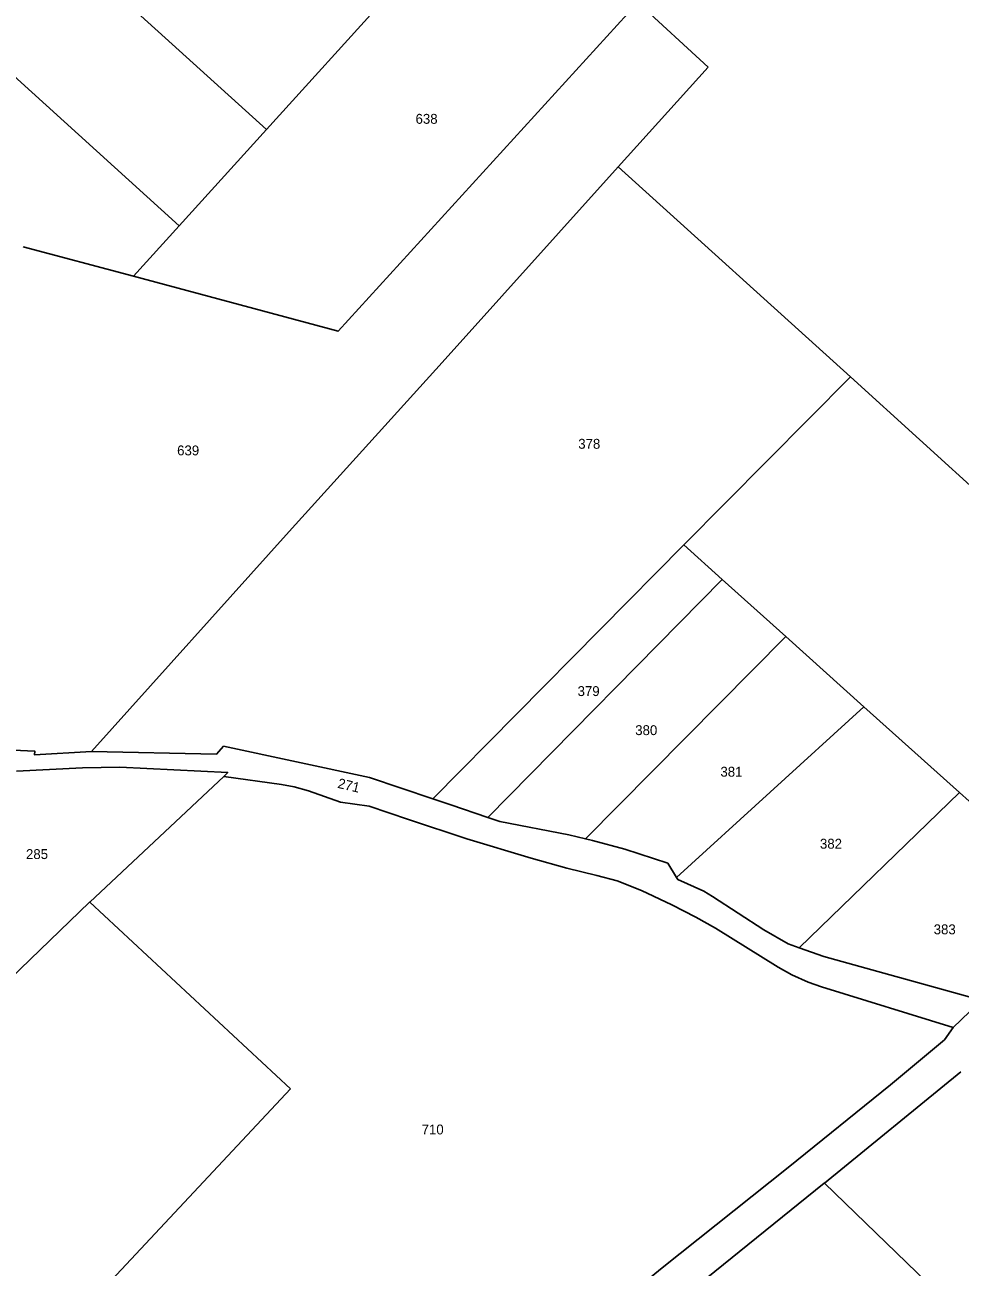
# Model space of a CAD drawing. Extents: x 191922 to 199923, y 328959 to 333350.
# Drawn here: x 194117.2 to 194372.6, y 331172.1 to 331511.5 of the extents above; entities that cross this region are included whole.
import ezdxf

# ---------------------------------------------------------------- set-up
doc = ezdxf.new("R2010")
doc.units = 0
for name, color, linetype in [('enkelbestemming', 7, 'Continuous'), ('Level 11', 7, 'Continuous'), ('Level 14', 7, 'Continuous'), ('Level 6', 7, 'Continuous')]:
    doc.layers.add(name, color=color, linetype=linetype)

msp = doc.modelspace()

# ---------------------------------------------------------------- linework, layer by layer
at = {"layer": 'Level 11'}
for p, q in [((194284.55, 331517.57), (194303.78, 331499.94)), ((194284.55, 331517.57), (194303.78, 331499.94)), ((194303.78, 331499.94), (194279.18, 331472.66)), ((194303.78, 331499.94), (194279.18, 331472.66)), ((194279.18, 331472.66), (194231.17, 331419.26)), ((194279.18, 331472.66), (194231.17, 331419.26))]:
    msp.add_line(p, q, dxfattribs=at)
for points in [[(194231.17, 331419.26), (194189.37, 331373.08), (194135.4, 331312.91)], [(194231.17, 331419.26), (194189.37, 331373.08), (194135.4, 331312.91)], [(194135.4, 331312.91), (194169.53, 331312.26), (194171.46, 331314.38), (194211.33, 331305.86), (194228.59, 331300.06)], [(194135.4, 331312.91), (194169.53, 331312.26), (194171.46, 331314.38), (194211.33, 331305.86), (194228.59, 331300.06)], [(194228.59, 331300.06), (194233.55, 331298.39), (194243.65, 331294.93)], [(194228.59, 331300.06), (194233.55, 331298.39), (194243.65, 331294.93)], [(194243.65, 331294.93), (194246.92, 331293.81), (194265.71, 331290.21), (194270.26, 331289.11)], [(194243.65, 331294.93), (194246.92, 331293.81), (194265.71, 331290.21), (194270.26, 331289.11)], [(194270.26, 331289.11), (194272.21, 331288.64), (194281.01, 331286.27), (194292.78, 331282.46), (194295.19, 331278.52)], [(194270.26, 331289.11), (194272.21, 331288.64), (194281.01, 331286.27), (194292.78, 331282.46), (194295.19, 331278.52)], [(194295.19, 331278.52), (194295.52, 331277.98), (194302.65, 331274.78), (194305.02, 331273.37), (194319.02, 331264.27), (194325.62, 331260.4), (194328.66, 331259.33)], [(194295.19, 331278.52), (194295.52, 331277.98), (194302.65, 331274.78), (194305.02, 331273.37), (194319.02, 331264.27), (194325.62, 331260.4), (194328.66, 331259.33)], [(194328.66, 331259.33), (194335.38, 331256.97), (194375.73, 331245.78), (194379.68, 331246.1)], [(194328.66, 331259.33), (194335.38, 331256.97), (194375.73, 331245.78), (194379.68, 331246.1)]]:
    msp.add_lwpolyline(points, dxfattribs=at)
at = {"layer": 'Level 6'}
for p, q in [((194098.64, 331559.46), (194183.13, 331482.87)), ((194246.13, 331552.35), (194183.13, 331482.87)), ((194159.32, 331456.57), (194183.13, 331482.87)), ((194279.18, 331472.66), (194342.67, 331415.31)), ((194159.32, 331456.57), (194146.82, 331442.78)), ((194146.82, 331442.78), (194116.68, 331450.86)), ((194342.67, 331415.31), (194297.18, 331369.4)), ((194342.67, 331415.31), (194456.65, 331311.68)), ((194228.59, 331300.06), (194297.18, 331369.4)), ((194297.18, 331369.4), (194307.67, 331359.98)), ((194243.65, 331294.93), (194307.67, 331359.98)), ((194307.67, 331359.98), (194324.98, 331344.41)), ((194270.26, 331289.11), (194324.98, 331344.41)), ((194346.36, 331325.19), (194324.98, 331344.41)), ((194295.19, 331278.52), (194346.36, 331325.19)), ((194346.36, 331325.19), (194372.42, 331301.73)), ((194134.88, 331271.82), (194171.53, 331306.1)), ((194328.66, 331259.33), (194372.42, 331301.73)), ((194372.42, 331301.73), (194388.56, 331287.2)), ((194134.84, 331271.78), (194134.88, 331271.82)), ((194189.69, 331220.8), (194134.88, 331271.82)), ((194334.76, 331248.64), (194370.71, 331237.51)), ((194370.71, 331237.51), (194379.68, 331246.1)), ((194368.31, 331234.18), (194370.71, 331237.51)), ((194335.57, 331195.03), (194372.84, 331225.4)), ((194091.73, 331116.09), (194189.69, 331220.8)), ((194303.29, 331169.02), (194335.51, 331194.98)), ((194335.57, 331195.03), (194335.51, 331194.98))]:
    msp.add_line(p, q, dxfattribs=at)
for points in [[(194002.48, 331598.76), (194091.51, 331518.05), (194159.32, 331456.57)], [(194146.82, 331442.78), (194202.71, 331427.78), (194284.55, 331517.57)], [(194072.28, 331314.51), (194100.06, 331313.92), (194119.92, 331313.04), (194119.84, 331312.04), (194135.4, 331312.91)], [(194072.28, 331314.51), (194100.06, 331313.92), (194119.92, 331313.04), (194119.84, 331312.04), (194135.4, 331312.91)], [(194114.92, 331307.58), (194132.9, 331308.48), (194143.08, 331308.69), (194172.57, 331307.22), (194171.53, 331306.1)], [(194171.53, 331306.1), (194187.3, 331303.93), (194190.74, 331303.26), (194194.62, 331302.18), (194203.35, 331299.12), (194211.21, 331298.02), (194221.92, 331294.37), (194237.92, 331289.13), (194255.49, 331283.84), (194265.19, 331281.07), (194273.4, 331279.03), (194278.96, 331277.62)], [(194044.56, 331276.78), (194096.86, 331235.18), (194134.84, 331271.78)], [(194278.96, 331277.62), (194285.58, 331274.94), (194293.92, 331271.07), (194300.39, 331267.72), (194305.77, 331264.65)], [(194305.77, 331264.65), (194322.96, 331254.05), (194326.7, 331251.93), (194331.11, 331249.93), (194334.76, 331248.64)], [(194151.64, 331065.56), (194157.68, 331071.72), (194162.45, 331075.26), (194171.66, 331081.51), (194180.61, 331087.42), (194205.76, 331105.38), (194215.18, 331112.55), (194231.02, 331125.17), (194263.97, 331152.3), (194265.44, 331150.75), (194291.24, 331171.92), (194325.65, 331199.29), (194353.57, 331221.91), (194368.31, 331234.18)], [(194335.57, 331195.03), (194433.84, 331099.94), (194482.07, 331053.02)]]:
    msp.add_lwpolyline(points, dxfattribs=at)

# ---------------------------------------------------------------- texts
at = {"layer": 'enkelbestemming'}
for s, p in [('638', (194223.88, 331484.44)), ('639', (194158.76, 331393.85))]:
    msp.add_text(s, height=2.7, dxfattribs=at).set_placement(p)
for s, p in [('378', (194268.32, 331395.66)), ('379', (194268.14, 331328.1)), ('380', (194283.88, 331317.43)), ('381', (194307.15, 331306.07)), ('382', (194334.34, 331286.4)), ('285', (194117.48, 331283.57)), ('383', (194365.4, 331263.01)), ('710', (194225.54, 331208.33))]:
    msp.add_text(s, height=2.7, rotation=0, dxfattribs=at).set_placement(p)
at = {"layer": 'Level 14'}
msp.add_text('271', height=2.7, rotation=346.7431, dxfattribs=at).set_placement((194202.43, 331303.06))

doc.saveas('drawing.dxf')
